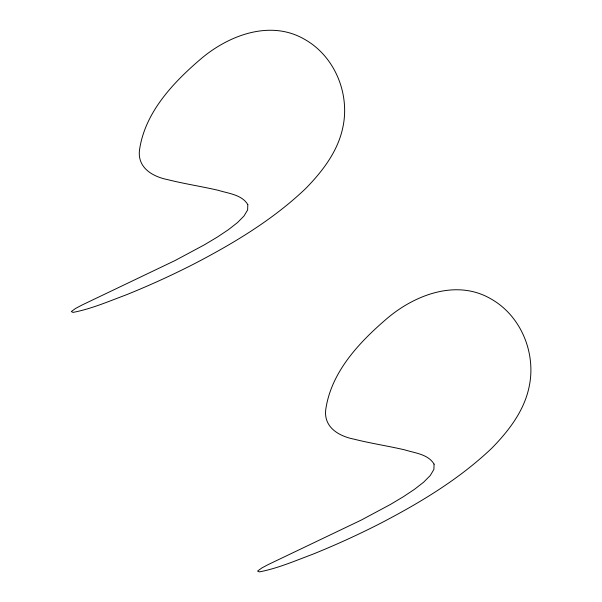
<?xml version="1.0" encoding="UTF-8"?>
<svg xmlns="http://www.w3.org/2000/svg" width="602" height="602" viewBox="0 0 602 602"><rect width="100%" height="100%" fill="white"/><g stroke="black" fill="none" stroke-linecap="round" stroke-linejoin="round"><path stroke-width="0.9" d="M247.821 204.627L247.625 209.94L244.028 215.975L237.466 222.605L228.361 229.723L217.134 237.203L204.221 244.916L175.009 260.568L82.015 305.033L75.574 308.457L71.307 311.588L73.03 312.393C91.293 308.931 108.495 301.452 125.841 294.988A592.616 421.957 -26.3 0 0 193.994 263.947C233.922 243.163 273.03 219.685 305.763 188.464C322.326 171.487 337.587 151.794 342.688 128.128C350.356 94.273 334.96 56.167 304.273 39.153C270.313 19.58 229.099 35.157 201.369 58.477C173.323 82.391 144.766 112.378 139.453 150.357C137.452 168.236 153.201 176.77 167.807 179.667C184.513 183.873 201.572 186.432 218.345 190.33C228.474 193.52 241.906 194.619 247.821 204.627M434.08 464.134L433.884 469.447L430.287 475.482L423.725 482.119L414.62 489.23L403.393 496.71L390.48 504.423L361.268 520.075L268.274 564.541L261.832 567.964L257.566 571.095L259.289 571.9C277.552 568.446 294.754 560.959 312.099 554.495A592.616 421.957 -26.3 0 0 380.253 523.454C420.181 502.67 459.288 479.2 492.022 447.971C508.585 431.002 523.845 411.301 528.947 387.635C536.615 353.78 521.227 315.674 490.532 298.66C456.572 279.087 415.357 294.664 387.628 317.984C359.582 341.898 331.025 371.893 325.712 409.872C323.71 427.744 339.46 436.284 354.066 439.174C370.772 443.381 387.831 445.939 404.604 449.837C414.733 453.035 428.165 454.126 434.08 464.134"/></g></svg>
